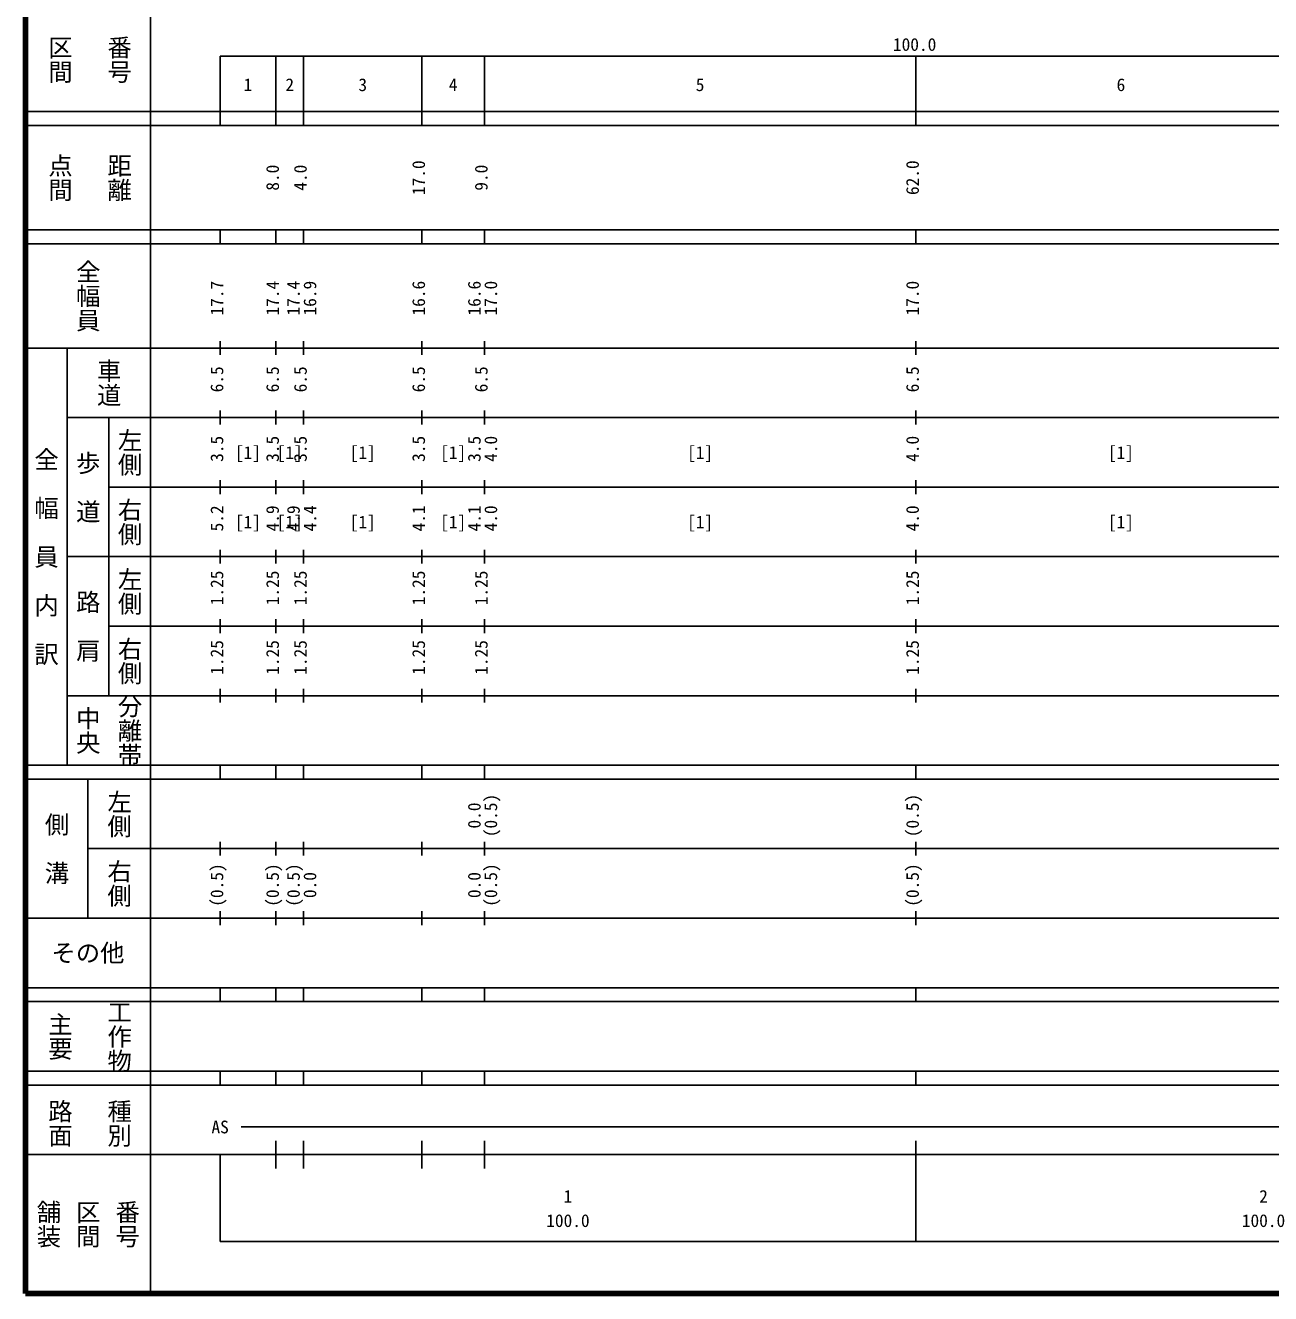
# Model space of a CAD drawing. Units: millimetres on the paper, enlarged 1000 times. Extents: x 40000 to 680000, y 20000 to 380000.
# Drawn here: x 40000 to 219022, y 20000 to 202409 of the extents above; entities that cross this region are included whole.
import ezdxf
from ezdxf.enums import TextEntityAlignment as Align

# ---------------------------------------------------------------- set-up
doc = ezdxf.new("R2010")
doc.units = ezdxf.units.MM
doc.header["$LTSCALE"] = 1000
doc.layers.add('M-TTL', color=2, linetype='Continuous', lineweight=140)
doc.layers.add('M-TTL-BAND', color=7, linetype='Continuous', lineweight=25)
doc.styles.add('@ＭＳ ゴシック', font='')
doc.styles.add('ＭＳ ゴシック', font='')
doc.styles.get('@ＭＳ ゴシック').set_extended_font_data('@MS Gothic')
doc.styles.get('ＭＳ ゴシック').set_extended_font_data('MS Gothic')

msp = doc.modelspace()

# ---------------------------------------------------------------- linework, layer by layer
at = {"layer": 'M-TTL'}
for p, q in [((40000, 380000), (40000, 20000)), ((40000, 20000), (680000, 20000))]:
    msp.add_line(p, q, dxfattribs=at)
at = {"layer": 'M-TTL-BAND'}
for p, q in [((58000, 370000), (58000, 20000)), ((68000, 198000), (579000, 198000)), ((68000, 198000), (68000, 188000)), ((76000, 188000), (76000, 198000)), ((80000, 188000), (80000, 198000)), ((97000, 188000), (97000, 198000)), ((106000, 188000), (106000, 198000)), ((168000, 188000), (168000, 198000)), ((40000, 190000), (579000, 190000)), ((40000, 188000), (579000, 188000)), ((40000, 173000), (579000, 173000)), ((68000, 171000), (68000, 173000)), ((76000, 171000), (76000, 173000)), ((80000, 171000), (80000, 173000)), ((97000, 171000), (97000, 173000)), ((106000, 171000), (106000, 173000)), ((168000, 171000), (168000, 173000)), ((40000, 171000), (579000, 171000)), ((68000, 155000), (68000, 157000)), ((76000, 155000), (76000, 157000)), ((80000, 155000), (80000, 157000)), ((97000, 155000), (97000, 157000)), ((106000, 155000), (106000, 157000)), ((168000, 155000), (168000, 157000)), ((40000, 156000), (579000, 156000)), ((46000, 96000), (46000, 156000)), ((46000, 146000), (579000, 146000)), ((52000, 146000), (52000, 106000)), ((68000, 145000), (68000, 147000)), ((76000, 145000), (76000, 147000)), ((80000, 145000), (80000, 147000)), ((97000, 145000), (97000, 147000)), ((106000, 145000), (106000, 147000)), ((168000, 145000), (168000, 147000)), ((68000, 135000), (68000, 137000)), ((76000, 135000), (76000, 137000)), ((80000, 135000), (80000, 137000)), ((97000, 135000), (97000, 137000)), ((106000, 135000), (106000, 137000)), ((168000, 135000), (168000, 137000)), ((52000, 136000), (579000, 136000)), ((46000, 126000), (579000, 126000)), ((68000, 125000), (68000, 127000)), ((76000, 125000), (76000, 127000)), ((80000, 125000), (80000, 127000)), ((97000, 125000), (97000, 127000)), ((106000, 125000), (106000, 127000)), ((168000, 125000), (168000, 127000)), ((68000, 115000), (68000, 117000)), ((76000, 115000), (76000, 117000)), ((80000, 115000), (80000, 117000)), ((97000, 115000), (97000, 117000)), ((106000, 115000), (106000, 117000)), ((168000, 115000), (168000, 117000)), ((52000, 116000), (579000, 116000)), ((46000, 106000), (579000, 106000)), ((68000, 105000), (68000, 107000)), ((76000, 105000), (76000, 107000)), ((80000, 105000), (80000, 107000)), ((97000, 105000), (97000, 107000)), ((106000, 105000), (106000, 107000)), ((168000, 105000), (168000, 107000)), ((40000, 96000), (579000, 96000)), ((68000, 94000), (68000, 96000)), ((76000, 94000), (76000, 96000)), ((80000, 94000), (80000, 96000)), ((97000, 94000), (97000, 96000)), ((106000, 94000), (106000, 96000)), ((168000, 94000), (168000, 96000)), ((40000, 94000), (579000, 94000)), ((49000, 94000), (49000, 74000)), ((49000, 84000), (579000, 84000)), ((68000, 83000), (68000, 85000)), ((76000, 83000), (76000, 85000)), ((80000, 83000), (80000, 85000)), ((97000, 83000), (97000, 85000)), ((106000, 83000), (106000, 85000)), ((168000, 83000), (168000, 85000)), ((68000, 73000), (68000, 75000)), ((76000, 73000), (76000, 75000)), ((80000, 73000), (80000, 75000)), ((97000, 73000), (97000, 75000)), ((106000, 73000), (106000, 75000)), ((168000, 73000), (168000, 75000)), ((40000, 74000), (579000, 74000)), ((40000, 64000), (579000, 64000)), ((68000, 62000), (68000, 64000)), ((76000, 62000), (76000, 64000)), ((80000, 62000), (80000, 64000)), ((97000, 62000), (97000, 64000)), ((106000, 62000), (106000, 64000)), ((168000, 62000), (168000, 64000)), ((40000, 62000), (579000, 62000)), ((40000, 52000), (579000, 52000)), ((68000, 50000), (68000, 52000)), ((76000, 50000), (76000, 52000)), ((80000, 50000), (80000, 52000)), ((97000, 50000), (97000, 52000)), ((106000, 50000), (106000, 52000)), ((168000, 50000), (168000, 52000)), ((40000, 50000), (579000, 50000)), ((71000, 44000), (564582, 44000)), ((76000, 38000), (76000, 42000)), ((80000, 38000), (80000, 42000)), ((97000, 38000), (97000, 42000)), ((106000, 38000), (106000, 42000)), ((168000, 27500), (168000, 42000)), ((40000, 40000), (579000, 40000)), ((68000, 40000), (68000, 27500)), ((68000, 27500), (579000, 27500))]:
    msp.add_line(p, q, dxfattribs=at)

# ---------------------------------------------------------------- texts
at = {"layer": 'M-TTL-BAND', "style": '@ＭＳ ゴシック'}
for s, p in [('番号', (53500, 197500)), ('区間', (45000, 197500)), ('点間', (45000, 180500)), ('距離', (53500, 180500)), ('全幅員', (49000, 163500)), ('車道', (52000, 151000)), ('左側', (55000, 141000)), ('全\u3000幅\u3000員\u3000内\u3000訳', (43000, 126000)), ('歩\u3000道', (49000, 136000)), ('右側', (55000, 131000)), ('左側', (55000, 121000)), ('路\u3000肩', (49000, 116000)), ('右側', (55000, 111000)), ('分離帯', (55000, 101000)), ('中央', (49000, 101000)), ('左側', (53500, 89000)), ('側\u3000溝', (44500, 84000)), ('右側', (53500, 79000)), ('主要', (45000, 57000)), ('工作物', (53500, 57000)), ('路面', (45000, 44500)), ('種別', (53500, 44500)), ('舗装', (43333, 30000)), ('区間', (49000, 30000)), ('番号', (54667, 30000))]:
    msp.add_text(s, height=2566, rotation=270, dxfattribs=at).set_placement(p, align=Align.MIDDLE_CENTER)
at = {"layer": 'M-TTL-BAND', "style": 'ＭＳ ゴシック'}
for s, p in [('100.0', (167844, 198195)), ('1', (72000, 192405)), ('2', (78000, 192405)), ('3', (88500, 192405)), ('4', (101500, 192405)), ('5', (137000, 192405)), ('6', (197500, 192405)), ('[1]', (72000, 139500)), ('[1]', (78000, 139500)), ('[1]', (88500, 139500)), ('[1]', (101500, 139500)), ('[1]', (137000, 139500)), ('[1]', (197500, 139500)), ('[1]', (72000, 129500)), ('[1]', (78000, 129500)), ('[1]', (88500, 129500)), ('[1]', (101500, 129500)), ('[1]', (137000, 129500)), ('[1]', (197500, 129500)), ('AS', (68000, 42500)), ('1', (118000, 32523)), ('2', (218000, 32523)), ('100.0', (118000, 29033)), ('100.0', (218000, 29033))]:
    msp.add_text(s, height=1833, dxfattribs=at).set_placement(p, align=Align.BOTTOM_CENTER)
for s, p in [('17.0', (98000, 180500)), ('62.0', (169000, 180500)), ('8.0', (77000, 180500)), ('4.0', (81000, 180500)), ('9.0', (107000, 180500)), ('17.7', (69000, 163174)), ('17.4', (77000, 163174)), ('17.4', (80000, 163174)), ('16.9', (82370, 163174)), ('16.6', (98000, 163174)), ('16.6', (106000, 163174)), ('17.0', (108370, 163174)), ('17.0', (169000, 163174)), ('6.5', (69000, 151500)), ('6.5', (77000, 151500)), ('6.5', (81000, 151500)), ('6.5', (98000, 151500)), ('6.5', (107000, 151500)), ('6.5', (169000, 151500)), ('3.5', (69000, 141500)), ('3.5', (77000, 141500)), ('3.5', (81000, 141500)), ('3.5', (98000, 141500)), ('3.5', (106000, 141500)), ('4.0', (108370, 141500)), ('4.0', (169000, 141500)), ('5.2', (69000, 131500)), ('4.9', (77000, 131500)), ('4.9', (80000, 131500)), ('4.4', (82370, 131500)), ('4.1', (98000, 131500)), ('4.1', (106000, 131500)), ('4.0', (108370, 131500)), ('4.0', (169000, 131500)), ('1.25', (69000, 121500)), ('1.25', (77000, 121500)), ('1.25', (81000, 121500)), ('1.25', (98000, 121500)), ('1.25', (107000, 121500)), ('1.25', (169000, 121500)), ('1.25', (69000, 111500)), ('1.25', (77000, 111500)), ('1.25', (81000, 111500)), ('1.25', (98000, 111500)), ('1.25', (107000, 111500)), ('1.25', (169000, 111500)), ('(0.5)', (108370, 88764)), ('(0.5)', (169000, 88764)), ('0.0', (106000, 88764)), ('(0.5)', (69000, 78764)), ('(0.5)', (77000, 78764)), ('(0.5)', (80000, 78764)), ('0.0', (82370, 78764)), ('0.0', (106000, 78764)), ('(0.5)', (108370, 78764)), ('(0.5)', (169000, 78764))]:
    msp.add_text(s, height=1833, rotation=90, dxfattribs=at).set_placement(p, align=Align.BOTTOM_CENTER)
msp.add_text('その他', height=2566, dxfattribs=at).set_placement((49000, 69000), align=Align.MIDDLE_CENTER)

doc.saveas('drawing.dxf')
